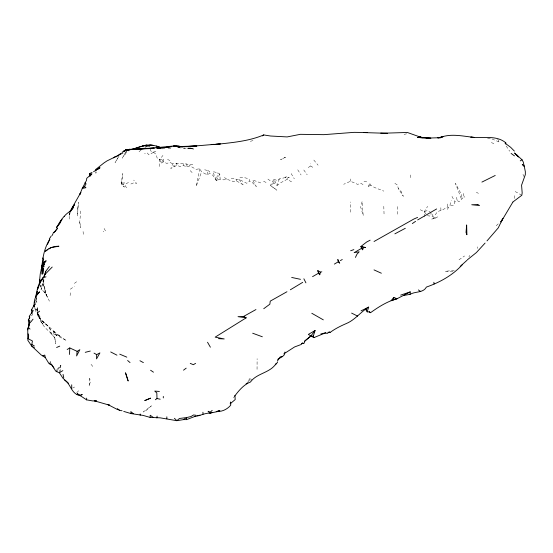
<?xml version="1.0" encoding="UTF-8"?>
<svg xmlns="http://www.w3.org/2000/svg" width="553" height="553" viewBox="0 0 553 553"><rect width="100%" height="100%" fill="white"/><g stroke="black" fill="none" stroke-linecap="round" stroke-linejoin="round"><path stroke-width="0.41" stroke-dasharray="2.77 2.07" d="M350.657 212.193L350.664 201.963M308.256 167.573L310.565 165.935L310.565 163.757M220.115 179.089L216.306 180.61L212.829 171.575L217.806 172.806L219.811 174.043L220.115 179.089L223.675 179.863L226.917 179.29L233.67 181.612L236.449 180.872L244.156 185.4M37.528 310.579L37.549 306.652L37.563 310.821M257.048 369.342L257.11 358.71M35.351 302.436L35.337 304.841L35.468 302.484M424.192 216.914L424.255 211.82L427.628 206.366M95.918 171.513L95.883 173.2L96.36 171.126M43.887 279.486L43.659 285.5L43.473 281.629L45.823 293.166L43.77 285.611L46.369 294.901L49.431 301.205M427.338 215.546L429.432 216.105L430.828 215.297L430.987 212.476M69.671 212.718L69.256 215.877L69.899 213.071M159.188 166.522L159.672 159.582L162.948 155.414M79.722 222.285L80.779 227.587L79.722 222.285L80.731 210.942M60.125 372.183L60.892 365.243L57.208 369.28M248.615 382.441L249.133 378.522L252.009 379.531M70.113 295.537L70.639 292.067M125.669 154.564L126.084 152.227L127.508 151.404M192.838 164.511L189.928 164.884C184.446 163.377 178.481 162.706 172.73 163.812L170.773 168.541L176.932 165.312L180.126 166.571L183.347 165.478L186.969 166.971L189.928 165.852L196.032 169.329L199.84 168.741L201.589 171.872L206.926 174.693L209.753 173.511L213.023 175.439L216.306 180.61L217.806 172.806M32.696 313.496L32.406 314.94L31.224 315.673M59.33 372.736L60.892 365.243L57.284 370.987M199.84 168.741L196.156 186.423L201.589 171.872M206.926 174.693L207.914 170.524L203.767 169.605M43.694 279.3L41.046 289.717L43.293 279.846M126.775 187.591L125.531 186.589L125.303 184.204L129.215 182.034M447.342 209.414L449.976 205.073L451.234 200.428M53.136 333.701L53.724 331.724L56.33 335.139L66.498 340.655L57.284 334.447L60.443 336.701L52.964 330.418L56.952 335.685C52.196 326.954 41.648 323.36 37.791 313.959M279.306 178.951L277.108 185.386L273.901 182.974L273.894 179.276L277.108 180.506L279.306 178.951L285.175 177.603L289.247 177.499L287.152 178.107L285.175 177.603L287.111 175.723M70.065 212.366L68.925 215.532L70.245 212.635M463.214 193.467L464.098 196.688L459.08 201.679L457.117 200.545L454.939 201.949L453.356 205.702L449.976 205.073M123.25 185.075L124.667 181.902L122.648 182.787L123.25 185.075L122.241 185.469L120.727 181.343L122.711 185.449L124.439 187.066L122.241 185.469M159.672 159.582L161.282 163.066L163.28 159.112L159.672 159.582L157.107 157.937L156.167 154.432L153.416 152.103L151.031 151.204L150.05 148.653M468.937 256.855L469.704 255.389M216.306 180.61L219.811 174.043M118.798 156.43L115.052 162.644L118.978 156.354M127.508 149.877L122.254 158.137L125.856 152.013L130.107 150.077M234.942 395.678L233.705 397.476L235.205 399.556M435.176 214.82L437.568 211.695L440.935 210.327L441.391 210.589L447.536 207.002L448.179 207.375M76.687 392.775L78.685 390.681M496.228 225.762L498.972 223.142M139.045 151.771L141.305 149.759M74.365 283.385L77.987 280.758M239.926 177.347L243.161 177.333L247.827 178.515L249.569 179.829L249.569 181.025L246.728 183.257L239.138 179.393L236.449 179.469L234.569 178.322L229.336 178.121M370.475 185.082L367.579 187.191L370.303 182.891L370.475 185.082L374.499 187.481L383.858 191.124M70.314 289.233L74.406 286.316M273.901 182.974L270.403 185.442L276.887 190.17L270.403 185.442L273.894 179.276L277.108 185.386L280.986 182.587L287.152 179.338L292.516 182.407M459.004 259.751L464.589 255.963M40.231 318.03L39.491 318.507L40.459 315.3L38.724 315.639M435.28 218.304L437.534 216.887L431.312 219.175L435.28 218.304L430.828 215.297M491.997 138.969L498.972 141.914L500.451 141.001M103.169 231.562L103.798 231.195M161.282 163.066L163.612 161.759L166.736 163.418L169.937 162.402L172.73 163.812L173.939 166.633L176.877 163.163L176.932 165.312M72.671 388.088L74.6 387.017M153.416 152.4L148.833 154.84L147.229 152.925L144.596 153.789M363.024 184.536L360.597 183.195L357.68 184.398L350.547 181.239L343.69 184.287M420.232 209.725L424.255 211.82L427.103 210.589L430.338 212.158M130.888 184.004L133.93 182.766L136.639 183.472L133.702 180.105M145.052 147.07L146.994 146.421M250.364 141.388L253.184 140.455M153.416 152.103L155.891 151.322M145.204 147.091L149.199 146.13M404.056 134.386L406.655 133.805M168.312 148.356L170.607 148.08L168.057 148.038M454.269 270.341L444.978 271.343L453.025 271.82M162.243 148.861L166.785 148.543M487.594 138.685L490.587 138.513M180.091 147.589L176.836 147.561L193.702 149.006L183.755 148.059M178.481 147.243L180.14 147.375M363.998 181.322L368.236 182.151M260.753 182.932L252.514 179.925L256.309 186.499L252.472 182.69L249.569 181.025M56.33 335.139C46.964 332.277 38.772 321.749 37.652 312.162L38.178 316.254L37.569 312.486M167.518 159.458L169.937 160.501M491.368 142.522L495.066 144.25M263.574 181.232L266.187 182.531M476.34 192.299L478.449 193.35M521.811 195.271L514.698 191.262M464.098 196.688L464.893 197.151M224.456 177.52L226.917 179.29M310.565 165.935L312.763 167.31M207.914 170.524L209.753 171.672L209.753 173.511M394.863 183.326L397.462 185.068L398.271 188.497L403.303 196.246L400.884 191.013L398.271 188.497M267.908 179.089L270.376 180.872M42.387 321.265C45.629 324.176 49.86 326.491 51.014 331.012L48.173 326.111L41.033 320.118L48.173 326.111M190.197 170.621L192.278 172.723M424.255 211.82L426.826 214.923M313.821 160.045L318.086 165.202M91.045 364.33L93.395 367.185M303.791 169.965L307.198 174.803M506.189 146.027L509.707 151.232M239.138 179.393L242.304 184.218M297.742 169.812L301.088 174.962M291.175 173.587L294.32 178.861M431.824 213.921L433.504 216.817M104.095 228.458L106.307 232.295M47.579 297.39L44.254 291.631L46.749 295.164L42.152 289.758L40.639 286.44M451.988 196.391L454.939 201.949M522.951 174.319L524.417 177.319M37.148 312.632L38.392 315.341L37.798 313.862M497.755 139.031L498.972 141.914M249.133 378.522L250.509 381.985M37.21 312.376L41.268 321.348L37.604 312.673L37.231 308.761L37.431 311M40.217 285.161L40.763 286.572L40.452 285.168M38.427 315.3L36.318 308.954L36.837 311.947M34.721 307.122L35.682 311.685L34.549 306.417M37.832 314.104L38.178 316.254M456.619 197.269L457.117 200.545M477.543 246.838L477.785 248.449M163.28 159.112L163.612 161.759M83.074 231.569L83.372 234.382M514.435 195.672L514.573 198.776M440.838 207.728L440.935 210.327M186.852 163.743L186.969 166.971M383.803 206.304L384.079 215.152M447.467 203.981L447.536 207.002M69.63 216.299L69.692 219.271M410.755 174.955L410.803 177.679M350.512 178.951L350.547 181.239M247.267 381.84L247.281 383.063M397.441 206.587L397.455 214.813M287.152 178.107L287.152 179.338M236.449 179.469L236.449 180.872M189.928 164.884L189.928 165.852M183.347 163.958L183.347 165.478M461.437 194.456L461.375 198.921L455.444 183.368L461.437 194.456M77.876 208.343L77.717 216.029L77.6 210.285L78.561 202.35L77.876 208.343M89.738 378.321L89.116 386.333L90.291 381.826L89.738 378.321M121.646 181.004L121.377 183.091L122.828 173.601L121.646 181.004M362.07 201.707L360.68 207.161L363.217 215.539L362.07 201.707M151.335 405.874L145.722 410.838L143.289 411.999L151.335 405.874M285.479 157.211L280.578 159.762L285.479 157.211M191.075 148.425L188.131 148.335L193.536 148.55L191.075 148.425M54.761 337.738L49.618 331.835L54.761 337.738L55.722 343.848L54.761 337.738M42.996 324.127L41.102 321.749L42.996 324.127"/><path stroke-width="0.83" d="M71.71 388.669L71.717 384.805M42.152 266.069L42.132 274.108L42.152 266.069L41.599 270.078L43.01 262.226L42.74 263.304M123.727 411.411L131.033 413.582L143.151 415.414L150.16 417.432L160.135 417.833L176.836 420.695L183.61 419.603L186.561 419.63L186.589 417.57L190.999 416.533L193.536 414.964L196.039 415.289M369.224 311.781L370.51 312.715C377.699 307.523 385.337 302.65 393.764 299.74L393.805 297.369L396.957 298.786L410.229 291.901L410.05 294.362L404.077 295.392M150.16 417.432L150.202 415.255L153.326 417.46M39.671 282.694L39.754 279.638L39.996 283.067L39.719 279.161L40.251 273.901L43.639 259.136M43.839 265.799L44.046 264.216L43.023 266.166L42.795 273.714L43.521 268.17M96.671 354.618L96.533 358.904L99.927 352.876L96.671 354.618L94.038 353.125M35.689 296.602L39.567 291.811C35.205 295.475 33.864 300.701 34.134 306.189M116.959 409.282L107.987 404.602L109.694 405.245L94.321 400.821L96.54 400.877L92.648 400.925L86.593 399.854L86.669 398.132M69.491 354.466L69.789 347.948L77.15 351.349L79.867 349.676L76.618 355.945L77.15 351.349M28.397 338.436L27.754 336.929L27.809 327.832M68.427 383.208L62.987 378.273L59.33 372.736L56.835 371.706L57.014 369.736M156.879 417.923L157.093 416.098M34.168 306.348L34.376 304.8L31.486 309.887L31.95 313.385M42.346 265.288L41.945 268.122L43.307 262.495L46.051 260.864L42.858 265.779L44.046 264.216M41.302 269.539L42.961 258.251C44.04 251.622 46.169 244.903 49.832 239.221L47.517 244.281M30.643 322.067L28.791 324.113L28.473 326.284L29.427 323.775L28.901 323.36L29.848 320.394L28.369 319.724L29.869 317.152L29.274 316.302L33.27 310.606L31.486 309.887M56.835 371.706L55.632 371.008L52.238 365.263L49.97 364.054L50.323 361.738M34.314 302.954L34.556 301.523M41.316 269.636L42.92 262.122M194.691 416.444C199.903 416.022 204.603 412.987 210.009 413.098L210.181 412.255L212.193 410.388M35.814 296.194L36.436 293.277L37.549 291.244L36.512 293.304C37.514 287.671 38.938 282.009 43.099 277.751L46.003 276.818M27.65 329.858L29.447 324.735L28.791 324.113M79.805 395.354L82.238 394.441L80.185 395.699L77.171 394.676L77.392 393.75L86.593 399.854M284.954 352.026L284.201 354.957L282.521 356.54L277.647 359.388M230.331 403.206L230.649 401.983L230.719 405.204C227.366 409.13 222.437 411.771 217.191 411.432L219.838 410.589L216.223 411.639M34.397 347.747L31.562 345.95L32.447 340.973L27.857 338.574L28.694 335.83L28.182 333.86M320.443 272.138L317.816 270.631L318.5 273.217L319.752 274.751L320.443 272.138L321.825 271.813M44.399 276.168L45.747 271.371L49.362 266.532M44.406 275.995L45.747 271.371M313.869 337.641L313.302 336.141L315.092 330.507L308.332 334.434L313.869 337.641L325.793 332.747M370.51 312.715L369.66 311.92L367.164 311.857L368.685 307.109C360.646 311.823 355.033 320.028 346.164 323.602C340.406 326.118 335.056 328.765 330.003 332.505L327.957 332.242M362.65 249.762L363.494 247.53L365.519 247.516L361.033 246.382L361.496 248.366L362.65 249.762L361.033 246.382L366.618 242.041L370.137 240.189M500.624 221.58L501.087 221.843L502.905 218.317L498.267 227.871L486.993 240.908M39.954 283.627L37.369 289.482L38.613 286.668M89.911 176.352L91.936 173.787L86.717 178.329L86.558 180.23L82.231 188.497L79.687 194.684L80.869 192.368L69.719 212.013M355.427 257.428L356.996 254.159L359.174 251.802L354.162 252.645L361.496 248.366M41.019 281.394L44.917 274.495L52.21 267.051M234.645 396.183C238.82 390.549 243.914 384.515 250.509 381.985C256.647 373.081 270.521 372.992 276.23 363.307M277.316 361.13L280.302 356.851L282.521 356.54M118.812 409.552L117.271 408.867L119.303 410.388L119.579 409.891M52.037 235.585L52.832 234.161M41.44 280.668L43.099 277.751M84.512 186.534L85.922 187.681L82.231 188.497L84.512 186.534L86.088 183.845L84.948 182.794M56.53 227.642L60.664 221.988L56.53 227.642L59.883 221.884L62.005 219.444L60.298 222.112L61.632 219.368L64.272 216.195M501.087 221.843L512.859 202.108M49.293 238.958L51.201 236.041M70.3 211.668L71.42 209.995M70.832 210.949L73.549 207.119C71.524 211.308 66.768 212.711 64.259 216.382M55.023 231.659L57.436 228.341L53.759 232.813M315.092 330.507L310.821 336.051L304.98 340.828L304.026 343.337L301.655 343.579M30.968 321.805L33.021 319.185M275.505 364.759L277.606 362.187M393.805 297.369L391.082 300.701L396.957 298.786L393.764 299.74M124.307 151.335L125.434 150.057L136.805 148.826M52.943 233.359L54.464 231.728M124.466 151.377L125.579 150.202L130.1 149.517L127.715 150.098M485.085 243.071L476.389 252.555L467.403 259.786M462.28 264.769C452.582 275.332 439.759 282.41 426.418 287.069C423.204 293.18 415.289 291.168 410.05 294.362M466.974 260.311L460.186 266.422M230.172 403.814L235.205 399.556L234.942 395.678M95.932 170.67L95.932 169.322L103.75 163.087L106.95 160.937L117.201 155.898M512.949 201.956L521.811 195.271L522.177 192.935L521.576 185.179L525.329 174.651L525.35 171.734L524.251 166.253L522.295 164.455L524.251 166.253M176.836 420.695L179.442 418.476L186.589 417.57L183.61 419.603M37.293 312.95L39.616 311.125M113.6 157.875L115.529 156.381M304.413 341.388L310.821 336.051L313.302 336.141M183.506 370.178L186.188 368.16M43.549 262.675L46.051 260.864M155.345 399.75L157.004 398.554L160.17 399.204M125.711 150.775L127.1 149.78L130.211 149.275L125.434 150.057L127.1 149.78M115.86 156.955L120.72 153.561M246.175 317.837L238.032 316.662L243.686 316.399L246.175 317.837L215.165 337.143L224.221 338.941L218.546 338.664M262.329 135.907L263.74 134.932L270.514 136.01L287.138 136.923L300.362 134.324L323.899 134.662L354.072 132.354L367.365 132.533M374.042 241.495L413.886 219.009L417.591 217.412M412.338 223.564L415.559 221.352M95.932 169.322L96.671 169.736L99.436 167.912L93.547 171.762M263.74 308.712L269.857 304.191L270.237 301.143L286.952 291.742M96.678 169.73L100.024 167.753L97.528 169.135M283.834 353.885L294.597 346.945L301.288 344.457L302.47 342.832L303.687 343.531M47.42 249.915L45.298 251.297C48.934 247.862 53.952 246.175 58.915 246.216L50.959 247.613L48.837 248.995M290.353 289.793L302.719 282.341M246.092 383.83L247.281 383.063M417.646 219.935L436.628 208.958M520.249 160.895L522.046 159.789L523.29 162.07L524.175 166.19M59.33 372.736L62.848 370.628M426.239 138.126L440.789 137.683L437.81 137.891L443.036 136.771L440.665 137.31C451.566 133.266 463.352 136.335 474.502 137.441L470.824 137.151C482.416 138.644 495.986 134.69 505.767 142.778L505.076 143.192L510.64 147.298L514.38 151.093M67.169 349.51L69.789 347.948M195.589 363.356L193.35 364.697L190.253 363.376M334.365 264.092L338.277 261.804L337.8 259.475L339.694 263.173L338.277 261.804M405.314 228.299L394.863 233.85M368.685 307.109L361.074 310.841M121.992 152.289L125.579 150.202L123.734 151.066L126.119 150.485M318.5 273.217L312.549 276.666M340.378 260.601L342.266 259.509M89.717 173.511L90.16 173.912L89.724 175.55L89.717 173.511L92.047 172.474M243.686 316.399L255.942 309.562M495.218 175.467L481.912 182.089M117.713 155.711L122.953 152.918M56.593 347.491L59.745 346.13M27.857 338.574L27.857 340.365L31.652 346.012L41.205 354.978L42.775 355.911L44.779 355.061L45.305 357.604L48.885 363.432L49.97 364.054M263.74 134.932C248.905 141.202 232.675 142.543 216.831 144.312L220.329 143.967L216.762 144.126M131.787 149.656L143.697 145.646L149.932 145.909L148.342 145.861M127.95 150.008L130.135 149.213L127.508 149.877L133.342 149.061L127.508 149.877M400.683 295.108L410.229 291.901M195.416 416.25L186.561 419.63M350.643 250.744L353.851 249.624M145.176 145.798L146.289 145.418M135.43 148.218L140.911 146.448M85.245 352.33L90.284 351.051M210.181 412.255L208.087 411.287L210.009 413.098L212.393 412.552M320.844 333.936L325.095 332.961L327.293 333.424L329.533 331.779L330.003 332.505M217.357 411.646L210.009 413.098M143.573 145.709L146.725 145.149L140.953 146.642C147.167 143.877 154.501 144.775 160.488 147.713L156.589 146.02M197.02 415.676L199.992 415.22M190.149 146.773L192.451 146.462L188.476 146.856M213.617 144.333L211.17 144.589L216.949 144.25C205.785 144.921 194.663 146.282 183.478 146.676L187.688 146.642L180.133 146.51L196.868 145.985L183.541 146.635L173.476 146.013L149.22 148.363L134.752 149.04M150.029 148.605L136.971 149.068L154.273 148.142L134.165 149.006M143.573 148.598L133.225 149.303L144.05 148.315L153.388 148.404M384.072 133.183L407.367 132.478L420.992 137.317L418.704 136.591L424.033 137.835L430.863 138.25L417.425 137.379L423.114 137.974M383.803 133.204L363.929 132.589M160.398 147.9L156.14 147.824L157.626 147.921M171.852 146.614L170.179 146.58L171.838 146.711M380.734 133.107L387.466 133.321M151.073 145.37L153.61 145.46L149.801 144.934M159.395 391.448L154.736 391.095L156.81 392.893L157.004 398.554M119.303 410.388L122.054 410.748M159.665 147.872L157.149 147.423L159.492 147.872M291.673 277.447L300.507 279.327M158.822 146.987L160.349 147.492M252.686 333.224L262.35 336.784M119.731 354.162L126.803 357.148M43.023 266.166L44.219 266.698M374.015 269.899L381.363 273.223M361.033 246.382L363.494 247.53M351.611 313.102L357.611 316.102M110.69 351.95L116.953 355.178M64.611 380.132C70.217 383.478 70.943 391.752 77.171 394.676M139.944 360.736L143.386 362.616M311.795 313.268L323.325 319.855M31.562 344.339L34.397 345.984M418.386 289.931L420.722 291.597M42.775 355.911L45.305 357.604M150.603 370.247L153.458 372.19M77.392 393.75L80.185 395.699M366.653 309.922L365.374 308.989L367.164 311.857M511.11 153.423L514.456 155.863M516.502 155.151L514.587 152.987L522.046 159.789M133.342 413.651L130.812 411.626L131.033 413.582M127.619 360.501L130.031 362.568M174.409 418.296L176.836 420.619M517.138 155.718L518.085 156.706M28.251 327.196L30.021 329.083M51.104 363.922L53.862 368.022M516.91 154.999L518.5 157.024M35.523 296.719L36.622 298.205L35.827 300.749L36.712 302.132M207.52 342.231L210.396 347.208M29.309 323.035L28.369 321.189L28.369 319.724M303.867 278.795L305.92 282.86M317.816 270.631L319.752 274.751M29.655 318.466L29.274 316.302M63.049 374.374L63.768 377.81M433.842 282.272L434.098 284.007M202.937 412.227L202.992 414.211M166.84 416.824L166.854 418.787M505.767 142.778L505.767 144.022M163.308 396.397L163.308 397.911M140.186 414.003L140.186 415.248M42.961 257.85L42.961 258.894M466.649 225.099L466.027 232.433L466.891 234.721L466.649 225.099M73.183 206.387L72.056 208.426L74.455 204.748L73.183 206.387M150.485 398.174L144.865 400.552L150.485 398.174M163.031 147.699L157.467 148.398L170.241 146.877L163.031 147.699M477.771 204.527L471.73 204.755L479.541 205.543L477.771 204.527M176.822 146.123L173.476 146.013L179.379 146.241L176.822 146.123M182.718 146.828L181.052 146.752L182.725 146.842M128.116 380.879L125.552 372.922L128.116 380.879M34.562 306.362L34.238 304.841L34.549 306.417"/></g></svg>
